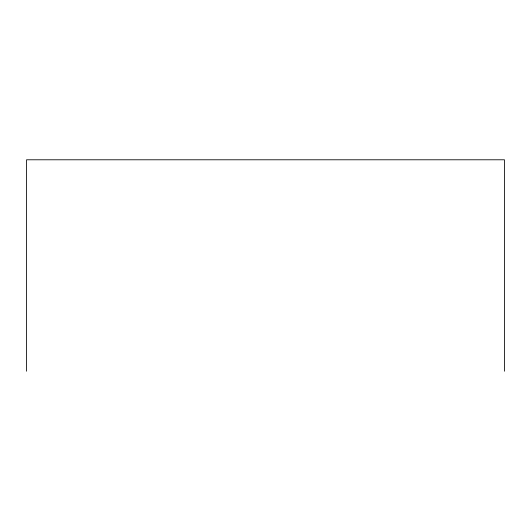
<?xml version="1.0" encoding="UTF-8"?>
<svg xmlns="http://www.w3.org/2000/svg" width="531" height="531" viewBox="0 0 531 531"><rect width="100%" height="100%" fill="white"/><g stroke="black" fill="none" stroke-linecap="round" stroke-linejoin="round"><path stroke-width="0.8" d="M504.45 371.215L504.45 159.785L26.55 159.785L26.55 371.215"/></g></svg>
